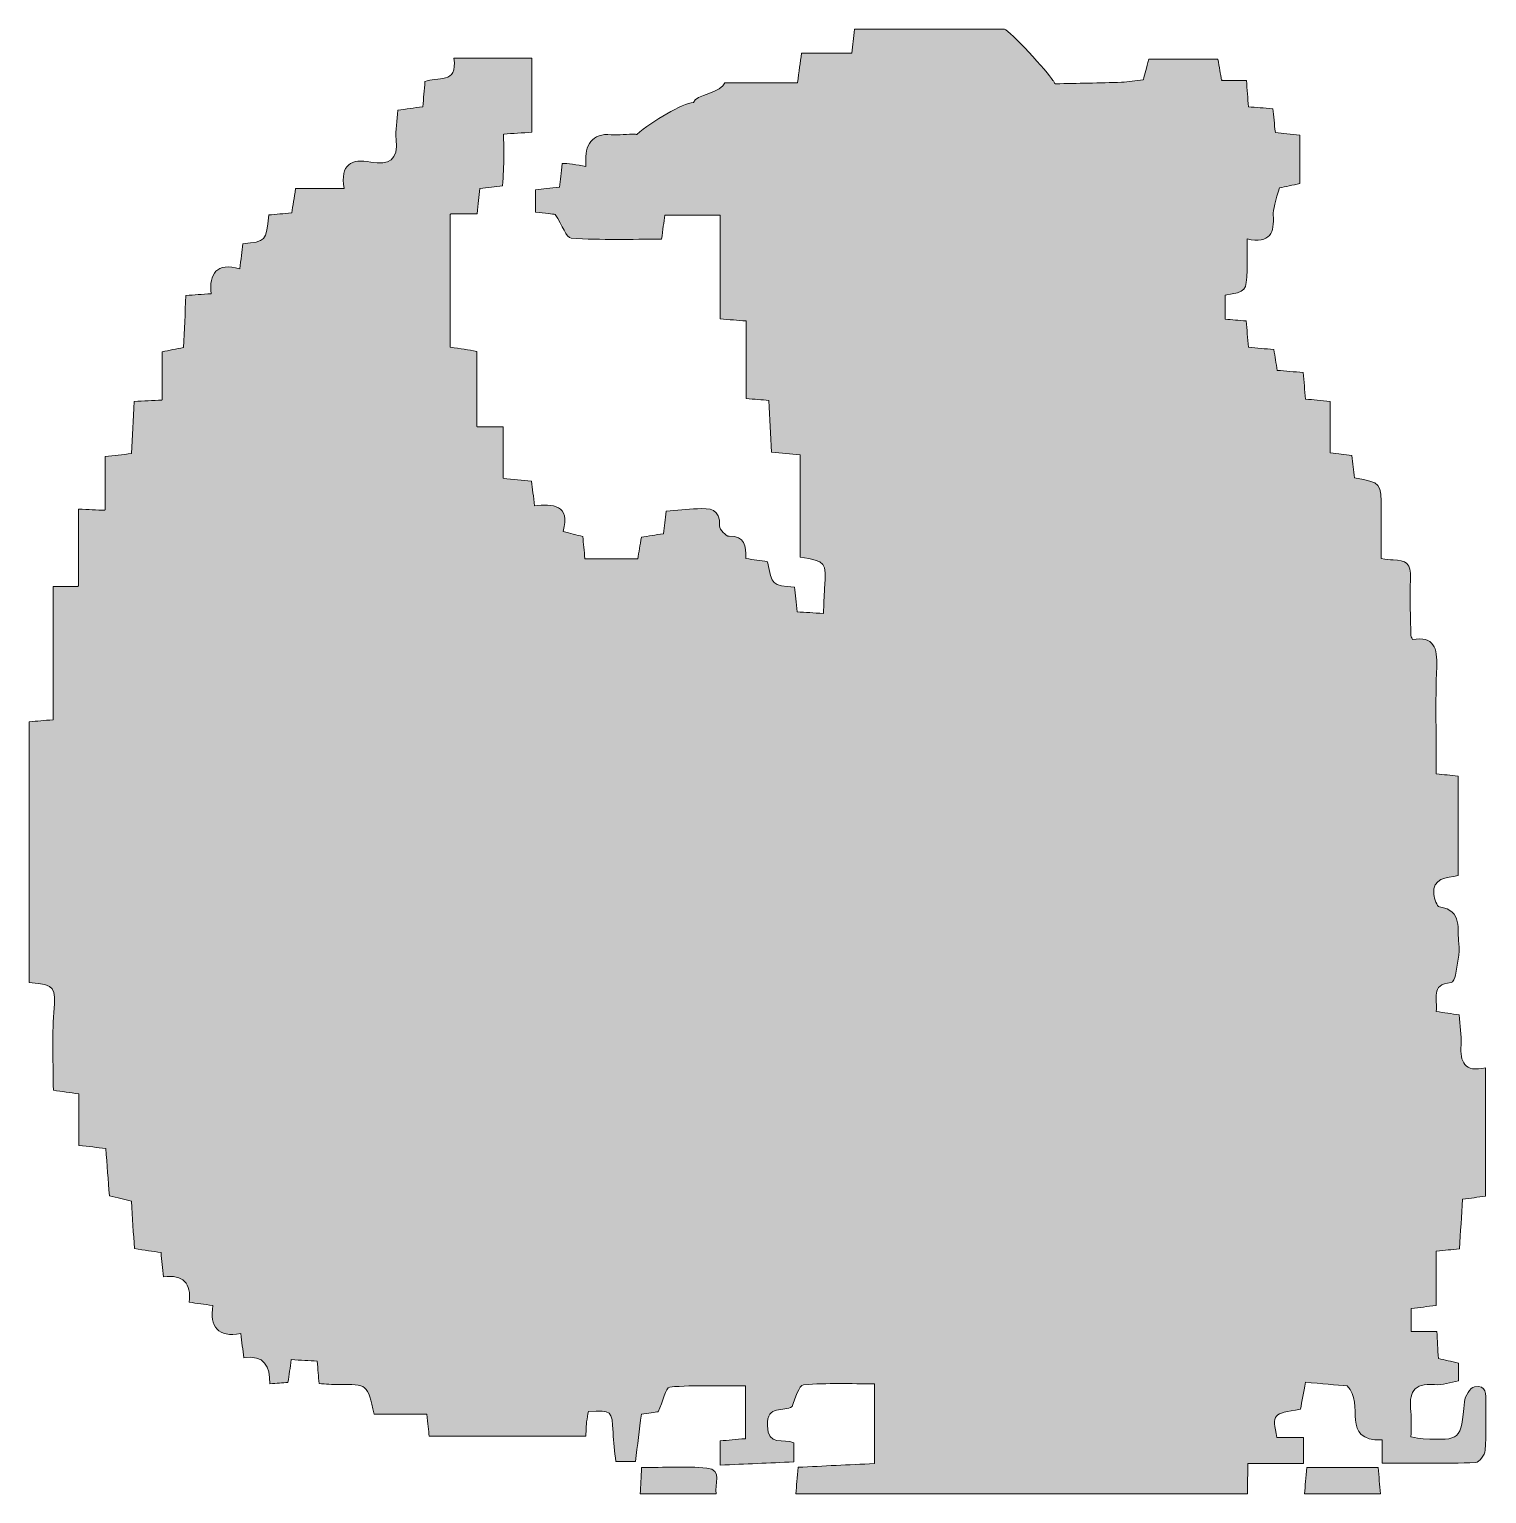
# Model space of a CAD drawing. Header units: inches. Extents: x 3.3 to 43.4, y -45.1 to -4.8.
import ezdxf

# ---------------------------------------------------------------- set-up
doc = ezdxf.new("R2010")
doc.units = ezdxf.units.IN
doc.header["$MEASUREMENT"] = 0
doc.layers.add('Layer 1', color=7, linetype='Continuous')

# ---------------------------------------------------------------- blocks, each defined once
blk = doc.blocks.new('block 2')
at = {"layer": 'Layer 1', "true_color": 0xe8844a}
h = blk.add_hatch(color=23, dxfattribs=at)
h.dxf.hatch_style = 2
edge = h.paths.add_edge_path()
edge.add_spline(control_points=[(43.411, -42.622), (43.414, -42.389), (43.435, -42.111), (43.1, -42.172), (42.981, -42.194), (42.833, -42.435), (42.818, -42.588), (42.717, -43.648), (42.727, -43.65), (41.682, -43.607), (41.581, -43.603), (41.482, -43.572), (41.349, -43.548), (41.349, -43.309), (41.37, -43.082), (41.345, -42.859), (41.288, -42.36), (41.402, -42.053), (41.999, -42.114), (42.211, -42.136), (42.434, -42.05), (42.657, -42.012), (42.657, -41.833), (42.657, -41.683), (42.657, -41.523), (42.455, -41.477), (42.275, -41.436), (42.104, -41.397), (42.088, -41.134), (42.075, -40.904), (42.061, -40.655), (41.778, -40.655), (41.561, -40.655), (41.355, -40.655), (41.355, -40.422), (41.355, -40.221), (41.355, -40.017), (41.59, -39.99), (41.79, -39.967), (42.044, -39.938), (42.044, -39.426), (42.044, -38.945), (42.044, -38.442), (42.284, -38.418), (42.468, -38.399), (42.681, -38.378), (42.712, -37.909), (42.741, -37.466), (42.771, -37.014), (42.998, -36.982), (43.183, -36.956), (43.404, -36.925), (43.404, -35.761), (43.404, -34.604), (43.404, -33.393), (42.816, -33.528), (42.698, -33.234), (42.729, -32.764), (42.746, -32.494), (42.697, -32.221), (42.677, -31.939), (42.453, -31.906), (42.27, -31.878), (42.043, -31.844), (42.088, -31.507), (41.872, -31.099), (42.452, -31.049), (42.499, -31.045), (42.561, -30.921), (42.572, -30.846), (42.618, -30.555), (42.705, -30.253), (42.665, -29.971), (42.612, -29.594), (42.781, -29.061), (42.135, -28.964), (42.065, -28.953), (41.988, -28.745), (41.977, -28.623), (41.935, -28.159), (42.321, -28.164), (42.645, -28.103), (42.645, -27.177), (42.645, -26.28), (42.645, -25.362), (42.434, -25.342), (42.253, -25.325), (42.046, -25.304), (42.046, -24.303), (42.018, -23.33), (42.057, -22.359), (42.079, -21.833), (41.985, -21.507), (41.389, -21.605), (41.366, -21.538), (41.345, -21.505), (41.344, -21.473), (41.338, -20.95), (41.309, -20.426), (41.339, -19.906), (41.361, -19.526), (41.202, -19.405), (40.859, -19.415), (40.762, -19.418), (40.665, -19.392), (40.531, -19.374), (40.531, -18.913), (40.532, -18.48), (40.531, -18.046), (40.529, -17.288), (40.529, -17.288), (39.795, -17.151), (39.769, -16.953), (39.744, -16.753), (39.717, -16.539), (39.517, -16.513), (39.349, -16.491), (39.123, -16.461), (39.123, -15.992), (39.123, -15.53), (39.123, -15.05), (38.863, -15.026), (38.662, -15.007), (38.443, -14.986), (38.422, -14.736), (38.402, -14.503), (38.381, -14.256), (38.125, -14.234), (37.904, -14.216), (37.664, -14.196), (37.633, -14), (37.604, -13.818), (37.573, -13.623), (37.331, -13.601), (37.111, -13.58), (36.873, -13.558), (36.851, -13.304), (36.831, -13.07), (36.811, -12.835), (36.594, -12.817), (36.425, -12.803), (36.232, -12.787), (36.232, -12.548), (36.232, -12.334), (36.232, -12.127), (36.814, -12.022), (36.817, -12.022), (36.833, -11.439), (36.84, -11.166), (36.834, -10.893), (36.834, -10.577), (37.481, -10.716), (37.589, -10.402), (37.554, -9.918), (37.545, -9.799), (37.632, -9.485), (37.724, -9.172), (37.9, -9.135), (38.081, -9.098), (38.29, -9.055), (38.29, -8.596), (38.29, -8.155), (38.29, -7.718), (38.036, -7.692), (37.819, -7.67), (37.613, -7.65), (37.587, -7.4), (37.566, -7.198), (37.544, -6.994), (37.288, -6.973), (37.081, -6.957), (36.874, -6.94), (36.855, -6.706), (36.836, -6.472), (36.816, -6.215), (36.575, -6.215), (36.362, -6.215), (36.148, -6.215), (36.149, -6.209), (36.149, -6.203), (36.15, -6.197), (36.15, -6.196), (36.134, -6.215), (36.134, -6.215), (36.101, -6.033), (36.069, -5.852), (36.029, -5.63), (35.372, -5.63), (34.735, -5.63), (34.129, -5.63), (34.063, -5.873), (34.019, -6.032), (33.978, -6.193), (33.98, -6.194), (33.969, -6.185), (33.969, -6.185), (33.969, -6.188), (33.969, -6.191), (33.97, -6.194), (33.77, -6.218), (33.574, -6.258), (33.376, -6.265), (32.771, -6.286), (32.166, -6.295), (31.562, -6.307), (31.507, -6.308), (31.526, -6.207), (31.482, -6.215), (31.356, -5.992), (30.301, -4.839), (30.152, -4.807), (28.774, -4.807), (27.407, -4.807), (26.027, -4.807), (26.001, -5.04), (25.978, -5.24), (25.953, -5.466), (25.481, -5.466), (25.036, -5.466), (24.564, -5.466), (24.529, -5.722), (24.496, -5.97), (24.455, -6.277), (23.771, -6.277), (23.115, -6.277), (22.452, -6.277), (22.4, -6.537), (21.625, -6.623), (21.586, -6.819), (21.279, -6.843), (20.468, -7.329), (20.025, -7.699), (20.014, -7.699), (20.005, -7.698), (19.993, -7.697), (19.771, -7.681), (19.542, -7.733), (19.321, -7.709), (18.801, -7.652), (18.582, -8.013), (18.627, -8.478), (18.623, -8.508), (18.622, -8.545), (18.621, -8.581), (18.381, -8.544), (18.112, -8.49), (17.975, -8.504), (17.944, -8.762), (17.92, -8.961), (17.898, -9.151), (17.643, -9.18), (17.44, -9.204), (17.24, -9.228), (17.24, -9.456), (17.24, -9.652), (17.24, -9.843), (17.5, -9.871), (17.717, -9.894), (17.78, -9.901), (17.975, -10.204), (18.088, -10.551), (18.221, -10.559), (19.048, -10.61), (19.878, -10.584), (20.71, -10.584), (20.745, -10.321), (20.773, -10.12), (20.799, -9.924), (21.307, -9.924), (21.781, -9.924), (22.321, -9.924), (22.321, -10.905), (22.321, -11.837), (22.321, -12.778), (22.589, -12.799), (22.791, -12.815), (23.04, -12.835), (23.04, -13.557), (23.04, -14.255), (23.04, -14.973), (23.277, -14.991), (23.461, -15.005), (23.667, -15.021), (23.691, -15.515), (23.713, -15.977), (23.736, -16.443), (24.018, -16.47), (24.255, -16.493), (24.529, -16.52), (24.529, -17.48), (24.529, -18.411), (24.529, -19.333), (25.247, -19.46), (25.246, -19.46), (25.2, -20.197), (25.186, -20.416), (25.179, -20.636), (25.167, -20.888), (24.894, -20.871), (24.676, -20.858), (24.443, -20.844), (24.416, -20.584), (24.393, -20.368), (24.371, -20.16), (23.749, -20.114), (23.749, -20.114), (23.628, -19.462), (23.437, -19.434), (23.239, -19.406), (23.031, -19.376), (23.04, -19.026), (23.008, -18.749), (22.571, -18.763), (22.482, -18.766), (22.303, -18.573), (22.309, -18.479), (22.339, -17.996), (22.03, -17.989), (21.7, -18.004), (21.411, -18.017), (21.123, -18.049), (20.837, -18.072), (20.809, -18.3), (20.786, -18.486), (20.76, -18.691), (20.545, -18.726), (20.346, -18.758), (20.153, -18.79), (20.117, -19.01), (20.087, -19.193), (20.055, -19.387), (19.551, -19.387), (19.076, -19.387), (18.6, -19.387), (18.577, -19.155), (18.559, -18.967), (18.54, -18.771), (18.363, -18.725), (18.201, -18.683), (17.999, -18.63), (18.209, -17.878), (17.703, -17.876), (17.212, -17.924), (17.18, -17.662), (17.155, -17.46), (17.129, -17.246), (16.864, -17.219), (16.631, -17.195), (16.346, -17.166), (16.346, -16.687), (16.346, -16.241), (16.346, -15.748), (16.072, -15.748), (15.852, -15.748), (15.634, -15.748), (15.634, -15.744), (15.634, -15.74), (15.634, -15.736), (15.629, -15.737), (15.626, -15.737), (15.622, -15.738), (15.622, -15.051), (15.622, -14.365), (15.622, -13.672), (15.381, -13.633), (15.182, -13.601), (14.89, -13.555), (14.89, -12.324), (14.89, -11.109), (14.89, -9.893), (14.895, -9.894), (14.899, -9.894), (14.903, -9.895), (14.904, -9.891), (14.904, -9.887), (14.905, -9.882), (15.15, -9.882), (15.394, -9.882), (15.63, -9.882), (15.658, -9.609), (15.679, -9.407), (15.702, -9.19), (15.925, -9.164), (16.121, -9.14), (16.333, -9.115), (16.346, -8.824), (16.362, -8.568), (16.366, -8.311), (16.37, -8.107), (16.359, -7.903), (16.354, -7.698), (16.358, -7.7), (16.361, -7.7), (16.365, -7.701), (16.365, -7.698), (16.365, -7.694), (16.364, -7.691), (16.616, -7.675), (16.869, -7.658), (17.141, -7.641), (17.141, -6.948), (17.141, -6.296), (17.141, -5.6), (16.407, -5.6), (15.723, -5.6), (14.988, -5.6), (15.111, -6.34), (14.513, -6.104), (14.193, -6.244), (14.173, -6.481), (14.154, -6.701), (14.134, -6.939), (13.89, -6.973), (13.675, -7.002), (13.446, -7.034), (13.427, -7.323), (13.372, -7.587), (13.402, -7.84), (13.468, -8.407), (13.194, -8.549), (12.704, -8.46), (12.169, -8.363), (11.854, -8.515), (11.966, -9.191), (11.491, -9.191), (11.064, -9.191), (10.632, -9.191), (10.589, -9.458), (10.556, -9.659), (10.523, -9.862), (10.295, -9.882), (10.092, -9.9), (9.894, -9.917), (9.814, -10.645), (9.814, -10.645), (9.175, -10.712), (9.151, -10.921), (9.126, -11.137), (9.095, -11.404), (8.447, -11.214), (8.25, -11.539), (8.302, -12.086), (8.049, -12.104), (7.846, -12.119), (7.61, -12.135), (7.588, -12.627), (7.568, -13.089), (7.547, -13.567), (7.344, -13.607), (7.165, -13.642), (6.954, -13.684), (6.954, -14.146), (6.954, -14.576), (6.954, -15.006), (6.951, -15.006), (6.949, -15.005), (6.946, -15.005), (6.946, -15.005), (6.946, -15.005), (6.946, -15.005), (6.946, -15.008), (6.946, -15.011), (6.946, -15.015), (6.697, -15.026), (6.448, -15.037), (6.183, -15.049), (6.157, -15.562), (6.134, -16.023), (6.11, -16.487), (5.853, -16.515), (5.636, -16.539), (5.387, -16.566), (5.387, -17.08), (5.387, -17.559), (5.387, -18.038), (5.384, -18.038), (5.381, -18.037), (5.378, -18.037), (5.377, -18.041), (5.377, -18.045), (5.377, -18.048), (5.152, -18.038), (4.925, -18.028), (4.653, -18.016), (4.653, -18.772), (4.653, -19.45), (4.653, -20.127), (4.649, -20.127), (4.646, -20.126), (4.642, -20.126), (4.642, -20.131), (4.642, -20.136), (4.642, -20.141), (4.427, -20.141), (4.211, -20.141), (3.95, -20.141), (3.95, -21.42), (3.95, -22.62), (3.95, -23.813), (3.703, -23.834), (3.517, -23.851), (3.296, -23.87), (3.296, -26.282), (3.296, -28.666), (3.296, -31.042), (4.035, -31.121), (4.025, -31.161), (3.971, -31.869), (3.917, -32.573), (3.959, -33.285), (3.959, -34.01), (4.208, -34.046), (4.406, -34.075), (4.662, -34.113), (4.662, -34.592), (4.662, -35.054), (4.662, -35.531), (4.939, -35.561), (5.158, -35.586), (5.405, -35.613), (5.438, -36.061), (5.469, -36.488), (5.501, -36.914), (5.723, -36.971), (5.918, -37.02), (6.108, -37.069), (6.138, -37.528), (6.165, -37.954), (6.192, -38.371), (6.472, -38.412), (6.691, -38.445), (6.924, -38.479), (6.948, -38.708), (6.969, -38.911), (6.994, -39.152), (7.533, -39.076), (7.771, -39.323), (7.695, -39.847), (7.922, -39.878), (8.108, -39.904), (8.352, -39.938), (8.262, -40.521), (8.492, -40.833), (9.118, -40.704), (9.151, -40.954), (9.177, -41.152), (9.207, -41.379), (9.771, -41.285), (9.926, -41.611), (9.922, -42.092), (10.113, -42.078), (10.262, -42.067), (10.421, -42.056), (10.453, -41.84), (10.48, -41.656), (10.513, -41.427), (10.771, -41.441), (10.999, -41.454), (11.226, -41.467), (11.246, -41.709), (11.26, -41.878), (11.276, -42.084), (11.469, -42.095), (11.637, -42.115), (11.806, -42.112), (12.61, -42.099), (12.61, -42.097), (12.795, -42.928), (13.269, -42.928), (13.762, -42.928), (14.246, -42.928), (14.273, -43.189), (14.292, -43.375), (14.309, -43.538), (15.765, -43.538), (17.193, -43.538), (18.624, -43.538), (18.634, -43.344), (18.635, -43.239), (18.646, -43.136), (18.657, -43.038), (18.679, -42.942), (18.694, -42.852), (19.344, -42.82), (19.34, -42.82), (19.374, -43.437), (19.388, -43.695), (19.421, -43.951), (19.448, -44.234), (19.632, -44.234), (19.795, -44.234), (19.99, -44.234), (20.047, -43.784), (20.1, -43.36), (20.154, -42.931), (20.346, -42.902), (20.514, -42.878), (20.62, -42.862), (20.74, -42.592), (20.822, -42.191), (20.937, -42.181), (21.632, -42.122), (22.334, -42.152), (23.018, -42.152), (23.018, -42.644), (23.018, -43.121), (23.018, -43.603), (22.757, -43.625), (22.538, -43.644), (22.326, -43.663), (22.326, -43.902), (22.326, -44.102), (22.326, -44.33), (23.016, -44.3), (23.67, -44.271), (24.349, -44.241), (24.349, -44.047), (24.349, -43.886), (24.349, -43.715), (24.068, -43.597), (23.64, -43.812), (23.625, -43.246), (23.609, -42.642), (24.083, -42.877), (24.306, -42.721), (24.388, -42.496), (24.489, -42.134), (24.623, -42.122), (25.269, -42.061), (25.924, -42.094), (26.573, -42.094), (26.573, -42.897), (26.573, -43.587), (26.573, -44.287), (25.855, -44.322), (25.169, -44.356), (24.47, -44.39), (24.446, -44.674), (24.427, -44.896), (24.409, -45.118), (25.384, -45.118), (26.36, -45.118), (27.336, -45.118), (27.614, -45.118), (27.893, -45.118), (28.172, -45.118), (28.869, -45.118), (29.566, -45.118), (30.263, -45.118), (32.005, -45.118), (33.747, -45.118), (35.489, -45.118), (35.942, -45.118), (36.395, -45.118), (36.848, -45.118), (36.85, -44.84), (36.851, -44.562), (36.853, -44.285), (37.362, -44.285), (37.871, -44.285), (38.393, -44.285), (38.393, -44.036), (38.393, -43.819), (38.393, -43.573), (38.121, -43.573), (37.884, -43.573), (37.653, -43.573), (37.529, -42.917), (37.529, -42.917), (38.308, -42.793), (38.347, -42.571), (38.389, -42.339), (38.441, -42.047), (38.879, -42.087), (39.301, -42.126), (39.592, -42.152), (40.092, -42.639), (39.389, -43.673), (40.551, -43.636), (40.551, -43.87), (40.551, -44.071), (40.551, -44.278), (41.432, -44.278), (42.281, -44.29), (43.128, -44.263), (43.225, -44.26), (43.385, -44.047), (43.395, -43.922), (43.429, -43.491), (43.407, -43.056), (43.411, -42.622)], knot_values=[0, 0, 0, 0, 1, 1, 1, 2, 2, 2, 3, 3, 3, 4, 4, 4, 5, 5, 5, 6, 6, 6, 7, 7, 7, 8, 8, 8, 9, 9, 9, 10, 10, 10, 11, 11, 11, 12, 12, 12, 13, 13, 13, 14, 14, 14, 15, 15, 15, 16, 16, 16, 17, 17, 17, 18, 18, 18, 19, 19, 19, 20, 20, 20, 21, 21, 21, 22, 22, 22, 23, 23, 23, 24, 24, 24, 25, 25, 25, 26, 26, 26, 27, 27, 27, 28, 28, 28, 29, 29, 29, 30, 30, 30, 31, 31, 31, 32, 32, 32, 33, 33, 33, 34, 34, 34, 35, 35, 35, 36, 36, 36, 37, 37, 37, 38, 38, 38, 39, 39, 39, 40, 40, 40, 41, 41, 41, 42, 42, 42, 43, 43, 43, 44, 44, 44, 45, 45, 45, 46, 46, 46, 47, 47, 47, 48, 48, 48, 49, 49, 49, 50, 50, 50, 51, 51, 51, 52, 52, 52, 53, 53, 53, 54, 54, 54, 55, 55, 55, 56, 56, 56, 57, 57, 57, 58, 58, 58, 59, 59, 59, 60, 60, 60, 61, 61, 61, 62, 62, 62, 63, 63, 63, 64, 64, 64, 65, 65, 65, 66, 66, 66, 67, 67, 67, 68, 68, 68, 69, 69, 69, 70, 70, 70, 71, 71, 71, 72, 72, 72, 73, 73, 73, 74, 74, 74, 75, 75, 75, 76, 76, 76, 77, 77, 77, 78, 78, 78, 79, 79, 79, 80, 80, 80, 81, 81, 81, 82, 82, 82, 83, 83, 83, 84, 84, 84, 85, 85, 85, 86, 86, 86, 87, 87, 87, 88, 88, 88, 89, 89, 89, 90, 90, 90, 91, 91, 91, 92, 92, 92, 93, 93, 93, 94, 94, 94, 95, 95, 95, 96, 96, 96, 97, 97, 97, 98, 98, 98, 99, 99, 99, 100, 100, 100, 101, 101, 101, 102, 102, 102, 103, 103, 103, 104, 104, 104, 105, 105, 105, 106, 106, 106, 107, 107, 107, 108, 108, 108, 109, 109, 109, 110, 110, 110, 111, 111, 111, 112, 112, 112, 113, 113, 113, 114, 114, 114, 115, 115, 115, 116, 116, 116, 117, 117, 117, 118, 118, 118, 119, 119, 119, 120, 120, 120, 121, 121, 121, 122, 122, 122, 123, 123, 123, 124, 124, 124, 125, 125, 125, 126, 126, 126, 127, 127, 127, 128, 128, 128, 129, 129, 129, 130, 130, 130, 131, 131, 131, 132, 132, 132, 133, 133, 133, 134, 134, 134, 135, 135, 135, 136, 136, 136, 137, 137, 137, 138, 138, 138, 139, 139, 139, 140, 140, 140, 141, 141, 141, 142, 142, 142, 143, 143, 143, 144, 144, 144, 145, 145, 145, 146, 146, 146, 147, 147, 147, 148, 148, 148, 149, 149, 149, 150, 150, 150, 151, 151, 151, 152, 152, 152, 153, 153, 153, 154, 154, 154, 155, 155, 155, 156, 156, 156, 157, 157, 157, 158, 158, 158, 159, 159, 159, 160, 160, 160, 161, 161, 161, 162, 162, 162, 163, 163, 163, 164, 164, 164, 165, 165, 165, 166, 166, 166, 167, 167, 167, 168, 168, 168, 169, 169, 169, 170, 170, 170, 171, 171, 171, 172, 172, 172, 173, 173, 173, 174, 174, 174, 175, 175, 175, 176, 176, 176, 177, 177, 177, 178, 178, 178, 179, 179, 179, 180, 180, 180, 181, 181, 181, 182, 182, 182, 183, 183, 183, 184, 184, 184, 185, 185, 185, 186, 186, 186, 187, 187, 187, 188, 188, 188, 189, 189, 189, 190, 190, 190, 191, 191, 191, 192, 192, 192, 193, 193, 193, 194, 194, 194, 195, 195, 195, 196, 196, 196, 197, 197, 197, 198, 198, 198, 199, 199, 199, 200, 200, 200, 201, 201, 201, 202, 202, 202, 203, 203, 203, 204, 204, 204, 205, 205, 205, 206, 206, 206, 207, 207, 207, 208, 208, 208, 209, 209, 209, 210, 210, 210, 211, 211, 211, 212, 212, 212, 213, 213, 213, 214, 214, 214, 215, 215, 215, 216, 216, 216, 217, 217, 217, 218, 218, 218, 219, 219, 219, 220, 220, 220, 221, 221, 221, 222, 222, 222, 223, 223, 223, 224, 224, 224, 225, 225, 225, 226, 226, 226, 227, 227, 227, 228, 228, 228, 229, 229, 229, 230, 230, 230, 230], degree=3, periodic=1)
h = blk.add_hatch(color=23, dxfattribs=at)
h.dxf.hatch_style = 2
edge = h.paths.add_edge_path()
edge.add_spline(control_points=[(21.958, -44.413), (21.371, -44.356), (20.775, -44.399), (20.159, -44.399), (20.145, -44.677), (20.134, -44.898), (20.123, -45.118), (20.82, -45.118), (21.516, -45.118), (22.213, -45.118), (22.156, -44.869), (22.409, -44.456), (21.958, -44.413)], knot_values=[0, 0, 0, 0, 1, 1, 1, 2, 2, 2, 3, 3, 3, 4, 4, 4, 4], degree=3, periodic=1)
h = blk.add_hatch(color=23, dxfattribs=at)
h.dxf.hatch_style = 2
edge = h.paths.add_edge_path()
edge.add_spline(control_points=[(38.476, -44.392), (38.453, -44.676), (38.435, -44.897), (38.416, -45.118), (39.113, -45.118), (39.81, -45.118), (40.507, -45.118), (40.487, -44.883), (40.467, -44.648), (40.445, -44.392), (39.762, -44.392), (39.129, -44.392), (38.476, -44.392)], knot_values=[0, 0, 0, 0, 1, 1, 1, 2, 2, 2, 3, 3, 3, 4, 4, 4, 4], degree=3, periodic=1)
at = {"layer": 'Layer 1', "lineweight": 0}
for points, knots in [([(43.411, -42.622), (43.414, -42.389), (43.435, -42.111), (43.1, -42.172), (42.981, -42.194), (42.833, -42.435), (42.818, -42.588), (42.717, -43.648), (42.727, -43.65), (41.682, -43.607), (41.581, -43.603), (41.482, -43.572), (41.349, -43.548), (41.349, -43.309), (41.37, -43.082), (41.345, -42.859), (41.288, -42.36), (41.402, -42.053), (41.999, -42.114), (42.211, -42.136), (42.434, -42.05), (42.657, -42.012), (42.657, -41.833), (42.657, -41.683), (42.657, -41.523), (42.455, -41.477), (42.275, -41.436), (42.104, -41.397), (42.088, -41.134), (42.075, -40.904), (42.061, -40.655), (41.778, -40.655), (41.561, -40.655), (41.355, -40.655), (41.355, -40.422), (41.355, -40.221), (41.355, -40.017), (41.59, -39.99), (41.79, -39.967), (42.044, -39.938), (42.044, -39.426), (42.044, -38.945), (42.044, -38.442), (42.284, -38.418), (42.468, -38.399), (42.681, -38.378), (42.712, -37.909), (42.741, -37.466), (42.771, -37.014), (42.998, -36.982), (43.183, -36.956), (43.404, -36.925), (43.404, -35.761), (43.404, -34.604), (43.404, -33.393), (42.816, -33.528), (42.698, -33.234), (42.729, -32.764), (42.746, -32.494), (42.697, -32.221), (42.677, -31.939), (42.453, -31.906), (42.27, -31.878), (42.043, -31.844), (42.088, -31.507), (41.872, -31.099), (42.452, -31.049), (42.499, -31.045), (42.561, -30.921), (42.572, -30.846), (42.618, -30.555), (42.705, -30.253), (42.665, -29.971), (42.612, -29.594), (42.781, -29.061), (42.135, -28.964), (42.065, -28.953), (41.988, -28.745), (41.977, -28.623), (41.935, -28.159), (42.321, -28.164), (42.645, -28.103), (42.645, -27.177), (42.645, -26.28), (42.645, -25.362), (42.434, -25.342), (42.253, -25.325), (42.046, -25.304), (42.046, -24.303), (42.018, -23.33), (42.057, -22.359), (42.079, -21.833), (41.985, -21.507), (41.389, -21.605), (41.366, -21.538), (41.345, -21.505), (41.344, -21.473), (41.338, -20.95), (41.309, -20.426), (41.339, -19.906), (41.361, -19.526), (41.202, -19.405), (40.859, -19.415), (40.762, -19.418), (40.665, -19.392), (40.531, -19.374), (40.531, -18.913), (40.532, -18.48), (40.531, -18.046), (40.529, -17.288), (40.529, -17.288), (39.795, -17.151), (39.769, -16.953), (39.744, -16.753), (39.717, -16.539), (39.517, -16.513), (39.349, -16.491), (39.123, -16.461), (39.123, -15.992), (39.123, -15.53), (39.123, -15.05), (38.863, -15.026), (38.662, -15.007), (38.443, -14.986), (38.422, -14.736), (38.402, -14.503), (38.381, -14.256), (38.125, -14.234), (37.904, -14.216), (37.664, -14.196), (37.633, -14), (37.604, -13.818), (37.573, -13.623), (37.331, -13.601), (37.111, -13.58), (36.873, -13.558), (36.851, -13.304), (36.831, -13.07), (36.811, -12.835), (36.594, -12.817), (36.425, -12.803), (36.232, -12.787), (36.232, -12.548), (36.232, -12.334), (36.232, -12.127), (36.814, -12.022), (36.817, -12.022), (36.833, -11.439), (36.84, -11.166), (36.834, -10.893), (36.834, -10.577), (37.481, -10.716), (37.589, -10.402), (37.554, -9.918), (37.545, -9.799), (37.632, -9.485), (37.724, -9.172), (37.9, -9.135), (38.081, -9.098), (38.29, -9.055), (38.29, -8.596), (38.29, -8.155), (38.29, -7.718), (38.036, -7.692), (37.819, -7.67), (37.613, -7.65), (37.587, -7.4), (37.566, -7.198), (37.544, -6.994), (37.288, -6.973), (37.081, -6.957), (36.874, -6.94), (36.855, -6.706), (36.836, -6.472), (36.816, -6.215), (36.575, -6.215), (36.362, -6.215), (36.148, -6.215), (36.149, -6.209), (36.149, -6.203), (36.15, -6.197), (36.15, -6.196), (36.134, -6.215), (36.134, -6.215), (36.101, -6.033), (36.069, -5.852), (36.029, -5.63), (35.372, -5.63), (34.735, -5.63), (34.129, -5.63), (34.063, -5.873), (34.019, -6.032), (33.978, -6.193), (33.98, -6.194), (33.969, -6.185), (33.969, -6.185), (33.969, -6.188), (33.969, -6.191), (33.97, -6.194), (33.77, -6.218), (33.574, -6.258), (33.376, -6.265), (32.771, -6.286), (32.166, -6.295), (31.562, -6.307), (31.507, -6.308), (31.526, -6.207), (31.482, -6.215), (31.356, -5.992), (30.301, -4.839), (30.152, -4.807), (28.774, -4.807), (27.407, -4.807), (26.027, -4.807), (26.001, -5.04), (25.978, -5.24), (25.953, -5.466), (25.481, -5.466), (25.036, -5.466), (24.564, -5.466), (24.529, -5.722), (24.496, -5.97), (24.455, -6.277), (23.771, -6.277), (23.115, -6.277), (22.452, -6.277), (22.4, -6.537), (21.625, -6.623), (21.586, -6.819), (21.279, -6.843), (20.468, -7.329), (20.025, -7.699), (20.014, -7.699), (20.005, -7.698), (19.993, -7.697), (19.771, -7.681), (19.542, -7.733), (19.321, -7.709), (18.801, -7.652), (18.582, -8.013), (18.627, -8.478), (18.623, -8.508), (18.622, -8.545), (18.621, -8.581), (18.381, -8.544), (18.112, -8.49), (17.975, -8.504), (17.944, -8.762), (17.92, -8.961), (17.898, -9.151), (17.643, -9.18), (17.44, -9.204), (17.24, -9.228), (17.24, -9.456), (17.24, -9.652), (17.24, -9.843), (17.5, -9.871), (17.717, -9.894), (17.78, -9.901), (17.975, -10.204), (18.088, -10.551), (18.221, -10.559), (19.048, -10.61), (19.878, -10.584), (20.71, -10.584), (20.745, -10.321), (20.773, -10.12), (20.799, -9.924), (21.307, -9.924), (21.781, -9.924), (22.321, -9.924), (22.321, -10.905), (22.321, -11.837), (22.321, -12.778), (22.589, -12.799), (22.791, -12.815), (23.04, -12.835), (23.04, -13.557), (23.04, -14.255), (23.04, -14.973), (23.277, -14.991), (23.461, -15.005), (23.667, -15.021), (23.691, -15.515), (23.713, -15.977), (23.736, -16.443), (24.018, -16.47), (24.255, -16.493), (24.529, -16.52), (24.529, -17.48), (24.529, -18.411), (24.529, -19.333), (25.247, -19.46), (25.246, -19.46), (25.2, -20.197), (25.186, -20.416), (25.179, -20.636), (25.167, -20.888), (24.894, -20.871), (24.676, -20.858), (24.443, -20.844), (24.416, -20.584), (24.393, -20.368), (24.371, -20.16), (23.749, -20.114), (23.749, -20.114), (23.628, -19.462), (23.437, -19.434), (23.239, -19.406), (23.031, -19.376), (23.04, -19.026), (23.008, -18.749), (22.571, -18.763), (22.482, -18.766), (22.303, -18.573), (22.309, -18.479), (22.339, -17.996), (22.03, -17.989), (21.7, -18.004), (21.411, -18.017), (21.123, -18.049), (20.837, -18.072), (20.809, -18.3), (20.786, -18.486), (20.76, -18.691), (20.545, -18.726), (20.346, -18.758), (20.153, -18.79), (20.117, -19.01), (20.087, -19.193), (20.055, -19.387), (19.551, -19.387), (19.076, -19.387), (18.6, -19.387), (18.577, -19.155), (18.559, -18.967), (18.54, -18.771), (18.363, -18.725), (18.201, -18.683), (17.999, -18.63), (18.209, -17.878), (17.703, -17.876), (17.212, -17.924), (17.18, -17.662), (17.155, -17.46), (17.129, -17.246), (16.864, -17.219), (16.631, -17.195), (16.346, -17.166), (16.346, -16.687), (16.346, -16.241), (16.346, -15.748), (16.072, -15.748), (15.852, -15.748), (15.634, -15.748), (15.634, -15.744), (15.634, -15.74), (15.634, -15.736), (15.629, -15.737), (15.626, -15.737), (15.622, -15.738), (15.622, -15.051), (15.622, -14.365), (15.622, -13.672), (15.381, -13.633), (15.182, -13.601), (14.89, -13.555), (14.89, -12.324), (14.89, -11.109), (14.89, -9.893), (14.895, -9.894), (14.899, -9.894), (14.903, -9.895), (14.904, -9.891), (14.904, -9.887), (14.905, -9.882), (15.15, -9.882), (15.394, -9.882), (15.63, -9.882), (15.658, -9.609), (15.679, -9.407), (15.702, -9.19), (15.925, -9.164), (16.121, -9.14), (16.333, -9.115), (16.346, -8.824), (16.362, -8.568), (16.366, -8.311), (16.37, -8.107), (16.359, -7.903), (16.354, -7.698), (16.358, -7.7), (16.361, -7.7), (16.365, -7.701), (16.365, -7.698), (16.365, -7.694), (16.364, -7.691), (16.616, -7.675), (16.869, -7.658), (17.141, -7.641), (17.141, -6.948), (17.141, -6.296), (17.141, -5.6), (16.407, -5.6), (15.723, -5.6), (14.988, -5.6), (15.111, -6.34), (14.513, -6.104), (14.193, -6.244), (14.173, -6.481), (14.154, -6.701), (14.134, -6.939), (13.89, -6.973), (13.675, -7.002), (13.446, -7.034), (13.427, -7.323), (13.372, -7.587), (13.402, -7.84), (13.468, -8.407), (13.194, -8.549), (12.704, -8.46), (12.169, -8.363), (11.854, -8.515), (11.966, -9.191), (11.491, -9.191), (11.064, -9.191), (10.632, -9.191), (10.589, -9.458), (10.556, -9.659), (10.523, -9.862), (10.295, -9.882), (10.092, -9.9), (9.894, -9.917), (9.814, -10.645), (9.814, -10.645), (9.175, -10.712), (9.151, -10.921), (9.126, -11.137), (9.095, -11.404), (8.447, -11.214), (8.25, -11.539), (8.302, -12.086), (8.049, -12.104), (7.846, -12.119), (7.61, -12.135), (7.588, -12.627), (7.568, -13.089), (7.547, -13.567), (7.344, -13.607), (7.165, -13.642), (6.954, -13.684), (6.954, -14.146), (6.954, -14.576), (6.954, -15.006), (6.951, -15.006), (6.949, -15.005), (6.946, -15.005), (6.946, -15.005), (6.946, -15.005), (6.946, -15.005), (6.946, -15.008), (6.946, -15.011), (6.946, -15.015), (6.697, -15.026), (6.448, -15.037), (6.183, -15.049), (6.157, -15.562), (6.134, -16.023), (6.11, -16.487), (5.853, -16.515), (5.636, -16.539), (5.387, -16.566), (5.387, -17.08), (5.387, -17.559), (5.387, -18.038), (5.384, -18.038), (5.381, -18.037), (5.378, -18.037), (5.377, -18.041), (5.377, -18.045), (5.377, -18.048), (5.152, -18.038), (4.925, -18.028), (4.653, -18.016), (4.653, -18.772), (4.653, -19.45), (4.653, -20.127), (4.649, -20.127), (4.646, -20.126), (4.642, -20.126), (4.642, -20.131), (4.642, -20.136), (4.642, -20.141), (4.427, -20.141), (4.211, -20.141), (3.95, -20.141), (3.95, -21.42), (3.95, -22.62), (3.95, -23.813), (3.703, -23.834), (3.517, -23.851), (3.296, -23.87), (3.296, -26.282), (3.296, -28.666), (3.296, -31.042), (4.035, -31.121), (4.025, -31.161), (3.971, -31.869), (3.917, -32.573), (3.959, -33.285), (3.959, -34.01), (4.208, -34.046), (4.406, -34.075), (4.662, -34.113), (4.662, -34.592), (4.662, -35.054), (4.662, -35.531), (4.939, -35.561), (5.158, -35.586), (5.405, -35.613), (5.438, -36.061), (5.469, -36.488), (5.501, -36.914), (5.723, -36.971), (5.918, -37.02), (6.108, -37.069), (6.138, -37.528), (6.165, -37.954), (6.192, -38.371), (6.472, -38.412), (6.691, -38.445), (6.924, -38.479), (6.948, -38.708), (6.969, -38.911), (6.994, -39.152), (7.533, -39.076), (7.771, -39.323), (7.695, -39.847), (7.922, -39.878), (8.108, -39.904), (8.352, -39.938), (8.262, -40.521), (8.492, -40.833), (9.118, -40.704), (9.151, -40.954), (9.177, -41.152), (9.207, -41.379), (9.771, -41.285), (9.926, -41.611), (9.922, -42.092), (10.113, -42.078), (10.262, -42.067), (10.421, -42.056), (10.453, -41.84), (10.48, -41.656), (10.513, -41.427), (10.771, -41.441), (10.999, -41.454), (11.226, -41.467), (11.246, -41.709), (11.26, -41.878), (11.276, -42.084), (11.469, -42.095), (11.637, -42.115), (11.806, -42.112), (12.61, -42.099), (12.61, -42.097), (12.795, -42.928), (13.269, -42.928), (13.762, -42.928), (14.246, -42.928), (14.273, -43.189), (14.292, -43.375), (14.309, -43.538), (15.765, -43.538), (17.193, -43.538), (18.624, -43.538), (18.634, -43.344), (18.635, -43.239), (18.646, -43.136), (18.657, -43.038), (18.679, -42.942), (18.694, -42.852), (19.344, -42.82), (19.34, -42.82), (19.374, -43.437), (19.388, -43.695), (19.421, -43.951), (19.448, -44.234), (19.632, -44.234), (19.795, -44.234), (19.99, -44.234), (20.047, -43.784), (20.1, -43.36), (20.154, -42.931), (20.346, -42.902), (20.514, -42.878), (20.62, -42.862), (20.74, -42.592), (20.822, -42.191), (20.937, -42.181), (21.632, -42.122), (22.334, -42.152), (23.018, -42.152), (23.018, -42.644), (23.018, -43.121), (23.018, -43.603), (22.757, -43.625), (22.538, -43.644), (22.326, -43.663), (22.326, -43.902), (22.326, -44.102), (22.326, -44.33), (23.016, -44.3), (23.67, -44.271), (24.349, -44.241), (24.349, -44.047), (24.349, -43.886), (24.349, -43.715), (24.068, -43.597), (23.64, -43.812), (23.625, -43.246), (23.609, -42.642), (24.083, -42.877), (24.306, -42.721), (24.388, -42.496), (24.489, -42.134), (24.623, -42.122), (25.269, -42.061), (25.924, -42.094), (26.573, -42.094), (26.573, -42.897), (26.573, -43.587), (26.573, -44.287), (25.855, -44.322), (25.169, -44.356), (24.47, -44.39), (24.446, -44.674), (24.427, -44.896), (24.409, -45.118), (25.384, -45.118), (26.36, -45.118), (27.336, -45.118), (27.614, -45.118), (27.893, -45.118), (28.172, -45.118), (28.869, -45.118), (29.566, -45.118), (30.263, -45.118), (32.005, -45.118), (33.747, -45.118), (35.489, -45.118), (35.942, -45.118), (36.395, -45.118), (36.848, -45.118), (36.85, -44.84), (36.851, -44.562), (36.853, -44.285), (37.362, -44.285), (37.871, -44.285), (38.393, -44.285), (38.393, -44.036), (38.393, -43.819), (38.393, -43.573), (38.121, -43.573), (37.884, -43.573), (37.653, -43.573), (37.529, -42.917), (37.529, -42.917), (38.308, -42.793), (38.347, -42.571), (38.389, -42.339), (38.441, -42.047), (38.879, -42.087), (39.301, -42.126), (39.592, -42.152), (40.092, -42.639), (39.389, -43.673), (40.551, -43.636), (40.551, -43.87), (40.551, -44.071), (40.551, -44.278), (41.432, -44.278), (42.281, -44.29), (43.128, -44.263), (43.225, -44.26), (43.385, -44.047), (43.395, -43.922), (43.429, -43.491), (43.407, -43.056), (43.411, -42.622)], [0, 0, 0, 0, 1, 1, 1, 2, 2, 2, 3, 3, 3, 4, 4, 4, 5, 5, 5, 6, 6, 6, 7, 7, 7, 8, 8, 8, 9, 9, 9, 10, 10, 10, 11, 11, 11, 12, 12, 12, 13, 13, 13, 14, 14, 14, 15, 15, 15, 16, 16, 16, 17, 17, 17, 18, 18, 18, 19, 19, 19, 20, 20, 20, 21, 21, 21, 22, 22, 22, 23, 23, 23, 24, 24, 24, 25, 25, 25, 26, 26, 26, 27, 27, 27, 28, 28, 28, 29, 29, 29, 30, 30, 30, 31, 31, 31, 32, 32, 32, 33, 33, 33, 34, 34, 34, 35, 35, 35, 36, 36, 36, 37, 37, 37, 38, 38, 38, 39, 39, 39, 40, 40, 40, 41, 41, 41, 42, 42, 42, 43, 43, 43, 44, 44, 44, 45, 45, 45, 46, 46, 46, 47, 47, 47, 48, 48, 48, 49, 49, 49, 50, 50, 50, 51, 51, 51, 52, 52, 52, 53, 53, 53, 54, 54, 54, 55, 55, 55, 56, 56, 56, 57, 57, 57, 58, 58, 58, 59, 59, 59, 60, 60, 60, 61, 61, 61, 62, 62, 62, 63, 63, 63, 64, 64, 64, 65, 65, 65, 66, 66, 66, 67, 67, 67, 68, 68, 68, 69, 69, 69, 70, 70, 70, 71, 71, 71, 72, 72, 72, 73, 73, 73, 74, 74, 74, 75, 75, 75, 76, 76, 76, 77, 77, 77, 78, 78, 78, 79, 79, 79, 80, 80, 80, 81, 81, 81, 82, 82, 82, 83, 83, 83, 84, 84, 84, 85, 85, 85, 86, 86, 86, 87, 87, 87, 88, 88, 88, 89, 89, 89, 90, 90, 90, 91, 91, 91, 92, 92, 92, 93, 93, 93, 94, 94, 94, 95, 95, 95, 96, 96, 96, 97, 97, 97, 98, 98, 98, 99, 99, 99, 100, 100, 100, 101, 101, 101, 102, 102, 102, 103, 103, 103, 104, 104, 104, 105, 105, 105, 106, 106, 106, 107, 107, 107, 108, 108, 108, 109, 109, 109, 110, 110, 110, 111, 111, 111, 112, 112, 112, 113, 113, 113, 114, 114, 114, 115, 115, 115, 116, 116, 116, 117, 117, 117, 118, 118, 118, 119, 119, 119, 120, 120, 120, 121, 121, 121, 122, 122, 122, 123, 123, 123, 124, 124, 124, 125, 125, 125, 126, 126, 126, 127, 127, 127, 128, 128, 128, 129, 129, 129, 130, 130, 130, 131, 131, 131, 132, 132, 132, 133, 133, 133, 134, 134, 134, 135, 135, 135, 136, 136, 136, 137, 137, 137, 138, 138, 138, 139, 139, 139, 140, 140, 140, 141, 141, 141, 142, 142, 142, 143, 143, 143, 144, 144, 144, 145, 145, 145, 146, 146, 146, 147, 147, 147, 148, 148, 148, 149, 149, 149, 150, 150, 150, 151, 151, 151, 152, 152, 152, 153, 153, 153, 154, 154, 154, 155, 155, 155, 156, 156, 156, 157, 157, 157, 158, 158, 158, 159, 159, 159, 160, 160, 160, 161, 161, 161, 162, 162, 162, 163, 163, 163, 164, 164, 164, 165, 165, 165, 166, 166, 166, 167, 167, 167, 168, 168, 168, 169, 169, 169, 170, 170, 170, 171, 171, 171, 172, 172, 172, 173, 173, 173, 174, 174, 174, 175, 175, 175, 176, 176, 176, 177, 177, 177, 178, 178, 178, 179, 179, 179, 180, 180, 180, 181, 181, 181, 182, 182, 182, 183, 183, 183, 184, 184, 184, 185, 185, 185, 186, 186, 186, 187, 187, 187, 188, 188, 188, 189, 189, 189, 190, 190, 190, 191, 191, 191, 192, 192, 192, 193, 193, 193, 194, 194, 194, 195, 195, 195, 196, 196, 196, 197, 197, 197, 198, 198, 198, 199, 199, 199, 200, 200, 200, 201, 201, 201, 202, 202, 202, 203, 203, 203, 204, 204, 204, 205, 205, 205, 206, 206, 206, 207, 207, 207, 208, 208, 208, 209, 209, 209, 210, 210, 210, 211, 211, 211, 212, 212, 212, 213, 213, 213, 214, 214, 214, 215, 215, 215, 216, 216, 216, 217, 217, 217, 218, 218, 218, 219, 219, 219, 220, 220, 220, 221, 221, 221, 222, 222, 222, 223, 223, 223, 224, 224, 224, 225, 225, 225, 226, 226, 226, 227, 227, 227, 228, 228, 228, 229, 229, 229, 230, 230, 230, 230]), ([(21.958, -44.413), (21.371, -44.356), (20.775, -44.399), (20.159, -44.399), (20.145, -44.677), (20.134, -44.898), (20.123, -45.118), (20.82, -45.118), (21.516, -45.118), (22.213, -45.118), (22.156, -44.869), (22.409, -44.456), (21.958, -44.413)], [0, 0, 0, 0, 1, 1, 1, 2, 2, 2, 3, 3, 3, 4, 4, 4, 4]), ([(38.476, -44.392), (38.453, -44.676), (38.435, -44.897), (38.416, -45.118), (39.113, -45.118), (39.81, -45.118), (40.507, -45.118), (40.487, -44.883), (40.467, -44.648), (40.445, -44.392), (39.762, -44.392), (39.129, -44.392), (38.476, -44.392)], [0, 0, 0, 0, 1, 1, 1, 2, 2, 2, 3, 3, 3, 4, 4, 4, 4])]:
    blk.add_open_spline(points, degree=3, knots=knots, dxfattribs=at)

msp = doc.modelspace()

# ---------------------------------------------------------------- block references
at = {"layer": 'Layer 1'}
msp.add_blockref('block 2', (0, 0), dxfattribs=at)

doc.saveas('drawing.dxf')
